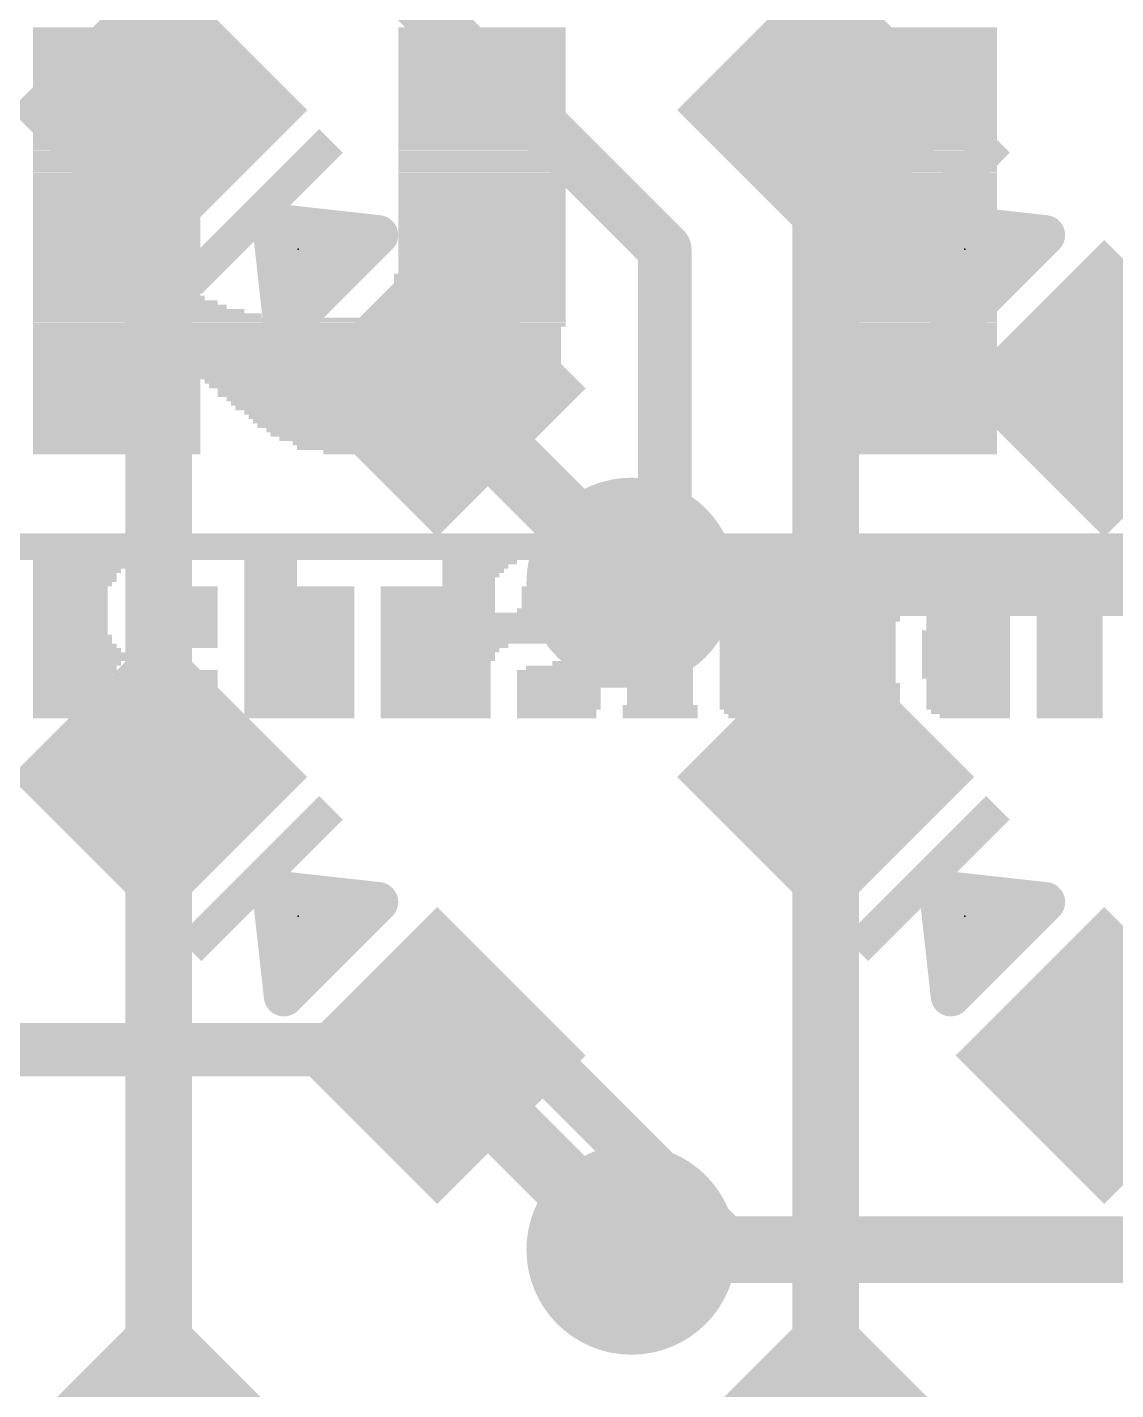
# Model space of a CAD drawing. Extents: x -6.7 to 59.9, y -5.3 to 30.3.
# Drawn here: x 29.19 to 33.34, y 9.88 to 15.07 of the extents above; entities that cross this region are included whole.
import ezdxf

# ---------------------------------------------------------------- set-up
doc = ezdxf.new("R2010")
doc.units = 0
for name, color, linetype in [('1', 12, 'CONTINUOUS'), ('16', 132, 'CONTINUOUS'), ('18', 110, 'CONTINUOUS'), ('21', 40, 'CONTINUOUS'), ('22', 6, 'CONTINUOUS'), ('23', 40, 'CONTINUOUS')]:
    doc.layers.add(name, color=color, linetype=linetype)

# ---------------------------------------------------------------- blocks, each defined once
blk = doc.blocks.new('RECT')
blk.add_solid([(-0.5, -0.5), (0.5, -0.5), (-0.5, 0.5), (0.5, 0.5)])
blk = doc.blocks.new('ROUNDV')
at = {"const_width": 0.5}
blk.add_lwpolyline([(0, -0.25, 1), (0, 0.25, 1), (0, -0.25)], format="xyb", dxfattribs=at)

msp = doc.modelspace()

# ---------------------------------------------------------------- linework, layer by layer
at = {"layer": '1', "const_width": 0.254}
for points in [[(29.6957, 17.2943), (29.6957, 14.7543)], [(32.2357, 17.2943), (32.2357, 14.7543)], [(29.6957, 14.7543), (29.6957, 12.2143)], [(32.2357, 14.7543), (32.2357, 12.2143)], [(31.496, 12.954), (30.7563, 13.6937)], [(33.2963, 13.6937), (34.036, 12.954)], [(29.6957, 12.2143), (29.6957, 9.6743)], [(32.2357, 12.2143), (32.2357, 9.6743)], [(31.496, 10.414), (30.7563, 11.1537)], [(33.2963, 11.1537), (34.036, 10.414)]]:
    msp.add_lwpolyline(points, dxfattribs=at)
at = {"layer": '1', "const_width": 0.127}
for points in [[(29.7592, 14.7543, 1), (29.6322, 14.7543)], [(32.2992, 14.7543, 1), (32.1722, 14.7543)], [(29.6322, 14.7543, 1), (29.7592, 14.7543)], [(32.1722, 14.7543, 1), (32.2992, 14.7543)], [(30.8012, 13.7386, 1), (30.7114, 13.6488)], [(33.3412, 13.7386, 1), (33.2514, 13.6488)], [(31.4511, 12.9091, 1), (31.5409, 12.9989)], [(29.7592, 12.2143, 1), (29.6322, 12.2143)], [(32.2992, 12.2143, 1), (32.1722, 12.2143)], [(29.6322, 12.2143, 1), (29.7592, 12.2143)], [(32.1722, 12.2143, 1), (32.2992, 12.2143)], [(30.8012, 11.1986, 1), (30.7114, 11.1088)], [(33.3412, 11.1986, 1), (33.2514, 11.1088)], [(31.4511, 10.3691, 1), (31.5409, 10.4589)]]:
    msp.add_lwpolyline(points, format="xyb", dxfattribs=at)
at = {"layer": '16'}
for points, const_width in [([(31.623, 14.224), (30.607, 15.24)], 0.2032), ([(31.623, 12.954), (31.623, 14.224)], 0.2032), ([(31.623, 12.954), (31.496, 12.954)], 0.254), ([(34.036, 12.954), (31.623, 12.954)], 0.254), ([(31.115, 11.176), (18.034, 11.176)], 0.2032), ([(31.877, 10.414), (31.115, 11.176)], 0.2032), ([(31.877, 10.414), (31.496, 10.414)], 0.254), ([(34.036, 10.414), (31.877, 10.414)], 0.254)]:
    msp.add_lwpolyline(points, dxfattribs=dict(at, const_width=const_width))
for points, const_width in [([(31.6738, 14.224, 1), (31.5722, 14.224)], 0.1016), ([(31.5871, 14.1881, 1), (31.6589, 14.2599)], 0.1016), ([(31.496, 13.0175, 1), (31.496, 12.8905)], 0.127), ([(31.623, 13.0175, 1), (31.623, 12.8905)], 0.127), ([(31.623, 12.8905, 1), (31.623, 13.0175)], 0.127), ([(31.5722, 12.954, 1), (31.6738, 12.954)], 0.1016), ([(31.1509, 11.2119, 1), (31.0791, 11.1401)], 0.1016), ([(31.115, 11.1252, 1), (31.115, 11.2268)], 0.1016), ([(31.496, 10.4775, 1), (31.496, 10.3505)], 0.127), ([(31.877, 10.4775, 1), (31.877, 10.3505)], 0.127), ([(31.877, 10.3505, 1), (31.877, 10.4775)], 0.127), ([(31.8411, 10.3781, 1), (31.9129, 10.4499)], 0.1016)]:
    msp.add_lwpolyline(points, format="xyb", dxfattribs=dict(at, const_width=const_width))
at = {"layer": '21', "const_width": 0.1524}
for points in [[(30.1272, 14.3228), (30.1721, 13.9187)], [(30.5313, 14.2779), (30.1272, 14.3228)], [(32.6672, 14.3228), (32.7121, 13.9187)], [(33.0713, 14.2779), (32.6672, 14.3228)], [(30.1721, 13.9187), (30.5313, 14.2779)], [(32.7121, 13.9187), (33.0713, 14.2779)], [(30.1438, 14.1732), (30.4266, 14.1732)], [(32.6838, 14.1732), (32.9666, 14.1732)], [(30.1608, 14.0208), (30.2742, 14.0208)], [(32.7008, 14.0208), (32.8142, 14.0208)], [(30.1272, 11.7828), (30.1721, 11.3787)], [(30.5313, 11.7379), (30.1272, 11.7828)], [(32.6672, 11.7828), (32.7121, 11.3787)], [(33.0713, 11.7379), (32.6672, 11.7828)], [(30.1325, 11.7348), (30.5282, 11.7348)], [(30.1721, 11.3787), (30.5313, 11.7379)], [(32.6725, 11.7348), (33.0682, 11.7348)], [(32.7121, 11.3787), (33.0713, 11.7379)], [(30.1495, 11.5824), (30.3758, 11.5824)], [(32.6895, 11.5824), (32.9158, 11.5824)], [(30.1664, 11.43), (30.2234, 11.43)], [(32.7064, 11.43), (32.7634, 11.43)]]:
    msp.add_lwpolyline(points, dxfattribs=at)
at = {"layer": '21', "const_width": 0.0762}
for points in [[(30.1651, 14.327, 1), (30.0893, 14.3186)], [(30.1314, 14.3606, 1), (30.123, 14.2849)], [(32.7051, 14.327, 1), (32.6293, 14.3186)], [(32.6714, 14.3606, 1), (32.663, 14.2849)], [(30.5583, 14.2509, 1), (30.5044, 14.3048)], [(30.5271, 14.24, 1), (30.5355, 14.3157)], [(33.0983, 14.2509, 1), (33.0444, 14.3048)], [(33.0671, 14.24, 1), (33.0755, 14.3157)], [(30.1438, 14.2113, 1), (30.1438, 14.1351)], [(30.4266, 14.1351, 1), (30.4266, 14.2113)], [(32.6838, 14.2113, 1), (32.6838, 14.1351)], [(32.9666, 14.1351, 1), (32.9666, 14.2113)], [(30.1608, 14.0589, 1), (30.1608, 13.9827)], [(30.2742, 13.9827, 1), (30.2742, 14.0589)], [(32.7008, 14.0589, 1), (32.7008, 13.9827)], [(32.8142, 13.9827, 1), (32.8142, 14.0589)], [(30.1452, 13.9456, 1), (30.1991, 13.8917)], [(30.1342, 13.9145, 1), (30.21, 13.9229)], [(32.6852, 13.9456, 1), (32.7391, 13.8917)], [(32.6742, 13.9145, 1), (32.75, 13.9229)], [(30.1651, 11.787, 1), (30.0893, 11.7786)], [(30.1314, 11.8206, 1), (30.123, 11.7449)], [(32.7051, 11.787, 1), (32.6293, 11.7786)], [(32.6714, 11.8206, 1), (32.663, 11.7449)], [(30.1325, 11.7729, 1), (30.1325, 11.6967)], [(30.5583, 11.7109, 1), (30.5044, 11.7648)], [(30.5271, 11.7, 1), (30.5355, 11.7757)], [(30.5282, 11.6967, 1), (30.5282, 11.7729)], [(32.6725, 11.7729, 1), (32.6725, 11.6967)], [(33.0983, 11.7109, 1), (33.0444, 11.7648)], [(33.0671, 11.7, 1), (33.0755, 11.7757)], [(33.0682, 11.6967, 1), (33.0682, 11.7729)], [(30.1495, 11.6205, 1), (30.1495, 11.5443)], [(30.3758, 11.5443, 1), (30.3758, 11.6205)], [(32.6895, 11.6205, 1), (32.6895, 11.5443)], [(32.9158, 11.5443, 1), (32.9158, 11.6205)], [(30.1664, 11.4681, 1), (30.1664, 11.3919)], [(30.2234, 11.3919, 1), (30.2234, 11.4681)], [(32.7064, 11.4681, 1), (32.7064, 11.3919)], [(32.7634, 11.3919, 1), (32.7634, 11.4681)], [(30.1452, 11.4056, 1), (30.1991, 11.3517)], [(30.1342, 11.3745, 1), (30.21, 11.3829)], [(32.6852, 11.4056, 1), (32.7391, 11.3517)], [(32.6742, 11.3745, 1), (32.75, 11.3829)]]:
    msp.add_lwpolyline(points, format="xyb", dxfattribs=at)
at = {"layer": '23'}
for p in [(30.226, 14.224), (32.766, 14.224), (30.226, 11.684), (32.766, 11.684)]:
    msp.add_point(p, dxfattribs=at)

# ---------------------------------------------------------------- block references
at = {"layer": '1', "xscale": 0.8, "yscale": 0.8, "rotation": 45}
for p in [(29.6957, 14.7543), (32.2357, 14.7543), (30.7563, 13.6937), (33.2963, 13.6937), (29.6957, 12.2143), (32.2357, 12.2143), (30.7563, 11.1537), (33.2963, 11.1537), (29.6957, 9.6743), (32.2357, 9.6743)]:
    msp.add_blockref('RECT', p, dxfattribs=at)
at = {"layer": '18', "xscale": 0.8001, "yscale": 0.8001}
for p in [(31.496, 12.954), (31.496, 12.954), (31.496, 10.414), (31.496, 10.414)]:
    msp.add_blockref('ROUNDV', p, dxfattribs=at)
at = {"layer": '21', "xscale": 0.762, "yscale": 0.127, "rotation": 45}
for p in [(30.0823, 14.3677), (32.6223, 14.3677), (30.0823, 11.8277), (32.6223, 11.8277)]:
    msp.add_blockref('RECT', p, dxfattribs=at)
at = {"layer": '22', "rotation": 180}
for p, xscale, yscale in [((29.5349, 15.0612), 0.6371, 0.0168), ((29.5349, 15.0444), 0.6371, 0.0168), ((30.9263, 15.0612), 0.637, 0.0168), ((30.9263, 15.0444), 0.637, 0.0168), ((32.4686, 15.0612), 0.8382, 0.0168), ((32.4854, 15.0444), 0.8047, 0.0168), ((29.5349, 15.0277), 0.6371, 0.0167), ((29.5349, 15.0109), 0.6371, 0.0168), ((29.5349, 14.9941), 0.6371, 0.0168), ((30.9263, 15.0277), 0.637, 0.0167), ((30.9263, 15.0109), 0.637, 0.0168), ((30.9263, 14.9941), 0.637, 0.0168), ((32.5189, 15.0277), 0.7377, 0.0167), ((32.5524, 15.0109), 0.6706, 0.0168), ((32.5608, 14.9941), 0.6538, 0.0168), ((29.5349, 14.9774), 0.6371, 0.0167), ((29.5349, 14.9606), 0.6371, 0.0168), ((29.5349, 14.9439), 0.6371, 0.0167), ((30.9263, 14.9774), 0.637, 0.0167), ((30.9263, 14.9606), 0.637, 0.0168), ((30.9263, 14.9439), 0.637, 0.0167), ((32.5692, 14.9774), 0.6371, 0.0167), ((32.5692, 14.9606), 0.6371, 0.0168), ((32.5692, 14.9439), 0.6371, 0.0167), ((29.5349, 14.9271), 0.6371, 0.0168), ((29.5349, 14.9103), 0.6371, 0.0168), ((29.5349, 14.8936), 0.6371, 0.0167), ((30.9263, 14.9271), 0.637, 0.0168), ((30.9263, 14.9103), 0.637, 0.0168), ((30.9263, 14.8936), 0.637, 0.0167), ((32.5692, 14.9271), 0.6371, 0.0168), ((32.5692, 14.9103), 0.6371, 0.0168), ((32.5692, 14.8936), 0.6371, 0.0167), ((29.5349, 14.8768), 0.6371, 0.0168), ((29.5349, 14.86), 0.6371, 0.0168), ((29.5349, 14.8433), 0.6371, 0.0167), ((30.9263, 14.8768), 0.637, 0.0168), ((30.9263, 14.86), 0.637, 0.0168), ((30.9263, 14.8433), 0.637, 0.0167), ((32.5692, 14.8768), 0.6371, 0.0168), ((32.5692, 14.86), 0.6371, 0.0168), ((32.5692, 14.8433), 0.6371, 0.0167), ((29.5349, 14.8265), 0.6371, 0.0168), ((29.5349, 14.8097), 0.6371, 0.0168), ((29.5349, 14.793), 0.6371, 0.0167), ((30.9263, 14.8265), 0.637, 0.0168), ((30.9263, 14.8097), 0.637, 0.0168), ((30.9263, 14.793), 0.637, 0.0167), ((32.5692, 14.8265), 0.6371, 0.0168), ((32.5692, 14.8097), 0.6371, 0.0168), ((32.5692, 14.793), 0.6371, 0.0167), ((29.5349, 14.7762), 0.6371, 0.0168), ((29.5349, 14.7595), 0.6371, 0.0167), ((29.5349, 14.7427), 0.6371, 0.0168), ((30.9263, 14.7762), 0.637, 0.0168), ((30.9263, 14.7595), 0.637, 0.0167), ((30.9263, 14.7427), 0.637, 0.0168), ((32.5692, 14.7762), 0.6371, 0.0168), ((32.5692, 14.7595), 0.6371, 0.0167), ((32.5692, 14.7427), 0.6371, 0.0168), ((29.5349, 14.7259), 0.6371, 0.0168), ((29.5349, 14.7092), 0.6371, 0.0167), ((29.5349, 14.6924), 0.6371, 0.0168), ((30.9263, 14.7259), 0.637, 0.0168), ((30.9263, 14.7092), 0.637, 0.0167), ((30.9263, 14.6924), 0.637, 0.0168), ((32.5692, 14.7259), 0.6371, 0.0168), ((32.5692, 14.7092), 0.6371, 0.0167), ((32.5692, 14.6924), 0.6371, 0.0168), ((29.5349, 14.6756), 0.6371, 0.0168), ((29.5349, 14.6589), 0.6371, 0.0167), ((29.5349, 14.6421), 0.6371, 0.0168), ((29.5349, 14.6253), 0.6371, 0.0168), ((30.9263, 14.6756), 0.637, 0.0168), ((30.9263, 14.6589), 0.637, 0.0167), ((30.9263, 14.6421), 0.637, 0.0168), ((30.9263, 14.6253), 0.637, 0.0168), ((32.5692, 14.6756), 0.6371, 0.0168), ((32.5692, 14.6589), 0.6371, 0.0167), ((32.5692, 14.6421), 0.6371, 0.0168), ((32.5692, 14.6253), 0.6371, 0.0168), ((29.5349, 14.6086), 0.6371, 0.0167), ((29.5349, 14.5918), 0.6371, 0.0168), ((29.5349, 14.575), 0.6371, 0.0168), ((30.9263, 14.6086), 0.637, 0.0167), ((30.9263, 14.5918), 0.637, 0.0168), ((30.9263, 14.575), 0.637, 0.0168), ((32.5692, 14.6086), 0.6371, 0.0167), ((32.5692, 14.5918), 0.6371, 0.0168), ((32.5692, 14.575), 0.6371, 0.0168), ((29.5349, 14.5583), 0.6371, 0.0167), ((29.5349, 14.5415), 0.6371, 0.0168), ((29.5349, 14.5248), 0.6371, 0.0167), ((30.9263, 14.5583), 0.637, 0.0167), ((30.9263, 14.5415), 0.637, 0.0168), ((30.9263, 14.5248), 0.637, 0.0167), ((32.5692, 14.5583), 0.6371, 0.0167), ((32.5692, 14.5415), 0.6371, 0.0168), ((32.5692, 14.5248), 0.6371, 0.0167), ((29.5349, 14.508), 0.6371, 0.0168), ((29.5349, 14.4912), 0.6371, 0.0168), ((29.5349, 14.4745), 0.6371, 0.0167), ((30.9263, 14.508), 0.637, 0.0168), ((30.9263, 14.4912), 0.637, 0.0168), ((30.9263, 14.4745), 0.637, 0.0167), ((32.5692, 14.508), 0.6371, 0.0168), ((32.5692, 14.4912), 0.6371, 0.0168), ((32.5692, 14.4745), 0.6371, 0.0167), ((29.5349, 14.4577), 0.6371, 0.0168), ((29.5349, 14.4409), 0.6371, 0.0168), ((29.5349, 14.4242), 0.6371, 0.0167), ((30.9263, 14.4577), 0.637, 0.0168), ((30.9263, 14.4409), 0.637, 0.0168), ((30.9263, 14.4242), 0.637, 0.0167), ((32.5692, 14.4577), 0.6371, 0.0168), ((32.5692, 14.4409), 0.6371, 0.0168), ((32.5692, 14.4242), 0.6371, 0.0167), ((29.5349, 14.4074), 0.6371, 0.0168), ((29.5349, 14.3906), 0.6371, 0.0168), ((29.5349, 14.3739), 0.6371, 0.0167), ((30.9263, 14.4074), 0.637, 0.0168), ((30.9263, 14.3906), 0.637, 0.0168), ((30.9263, 14.3739), 0.637, 0.0167), ((32.5692, 14.4074), 0.6371, 0.0168), ((32.5692, 14.3906), 0.6371, 0.0168), ((32.5692, 14.3739), 0.6371, 0.0167), ((29.5349, 14.3571), 0.6371, 0.0168), ((29.5349, 14.3404), 0.6371, 0.0167), ((29.5349, 14.3236), 0.6371, 0.0168), ((30.9263, 14.3571), 0.637, 0.0168), ((30.9263, 14.3404), 0.637, 0.0167), ((30.9263, 14.3236), 0.637, 0.0168), ((32.5692, 14.3571), 0.6371, 0.0168), ((32.5692, 14.3404), 0.6371, 0.0167), ((32.5692, 14.3236), 0.6371, 0.0168), ((29.5349, 14.3068), 0.6371, 0.0168), ((29.5349, 14.2901), 0.6371, 0.0167), ((29.5349, 14.2733), 0.6371, 0.0168), ((30.9263, 14.3068), 0.637, 0.0168), ((30.9263, 14.2901), 0.637, 0.0167), ((30.9263, 14.2733), 0.637, 0.0168), ((32.5692, 14.3068), 0.6371, 0.0168), ((32.5692, 14.2901), 0.6371, 0.0167), ((32.5692, 14.2733), 0.6371, 0.0168), ((29.5349, 14.2565), 0.6371, 0.0168), ((29.5349, 14.2398), 0.6371, 0.0167), ((29.5349, 14.223), 0.6371, 0.0168), ((30.9263, 14.2565), 0.637, 0.0168), ((30.9263, 14.2398), 0.637, 0.0167), ((30.9263, 14.223), 0.637, 0.0168), ((32.5692, 14.2565), 0.6371, 0.0168), ((32.5692, 14.2398), 0.6371, 0.0167), ((32.5692, 14.223), 0.6371, 0.0168), ((29.5349, 14.2062), 0.6371, 0.0168), ((29.5349, 14.1895), 0.6371, 0.0167), ((29.5349, 14.1727), 0.6371, 0.0168), ((30.9263, 14.2062), 0.637, 0.0168), ((30.9263, 14.1895), 0.637, 0.0167), ((30.9263, 14.1727), 0.637, 0.0168), ((32.5692, 14.2062), 0.6371, 0.0168), ((32.5692, 14.1895), 0.6371, 0.0167), ((32.5692, 14.1727), 0.6371, 0.0168), ((29.5349, 14.1559), 0.6371, 0.0168), ((29.5349, 14.1392), 0.6371, 0.0167), ((29.5349, 14.1224), 0.6371, 0.0168), ((30.9179, 14.1224), 0.6538, 0.0168), ((30.9263, 14.1559), 0.637, 0.0168), ((30.9263, 14.1392), 0.637, 0.0167), ((32.5692, 14.1559), 0.6371, 0.0168), ((32.5692, 14.1392), 0.6371, 0.0167), ((32.5692, 14.1224), 0.6371, 0.0168), ((29.5349, 14.1057), 0.6371, 0.0167), ((29.5349, 14.0889), 0.6371, 0.0168), ((29.5349, 14.0721), 0.6371, 0.0168), ((29.5349, 14.0554), 0.6371, 0.0167), ((30.9179, 14.1057), 0.6538, 0.0167), ((30.9179, 14.0889), 0.6538, 0.0168), ((30.9179, 14.0721), 0.6538, 0.0168), ((30.9179, 14.0554), 0.6538, 0.0167), ((32.5692, 14.1057), 0.6371, 0.0167), ((32.5692, 14.0889), 0.6371, 0.0168), ((32.5692, 14.0721), 0.6371, 0.0168), ((32.5692, 14.0554), 0.6371, 0.0167), ((29.5432, 14.0386), 0.6538, 0.0168), ((29.5684, 14.0218), 0.7041, 0.0168), ((29.5852, 14.0051), 0.7377, 0.0167), ((30.9012, 14.0051), 0.6873, 0.0167), ((30.9095, 14.0386), 0.6706, 0.0168), ((30.9095, 14.0218), 0.6706, 0.0168), ((32.5692, 14.0386), 0.6371, 0.0168), ((32.5692, 14.0218), 0.6371, 0.0168), ((32.5692, 14.0051), 0.6371, 0.0167), ((29.6522, 13.9715), 0.8718, 0.0168), ((30.2306, 13.9548), 2.0285, 0.0167), ((29.6187, 13.9883), 0.8047, 0.0168), ((30.8676, 13.9715), 0.7544, 0.0168), ((30.8928, 13.9883), 0.7041, 0.0168), ((32.5692, 13.9883), 0.6371, 0.0168), ((32.5692, 13.9715), 0.6371, 0.0168), ((32.5692, 13.9548), 0.6371, 0.0167), ((30.2306, 13.938), 2.0285, 0.0168), ((30.2222, 13.9213), 2.0117, 0.0167), ((30.2222, 13.9045), 2.0117, 0.0168), ((32.5692, 13.938), 0.6371, 0.0168), ((32.5692, 13.9213), 0.6371, 0.0167), ((32.5692, 13.9045), 0.6371, 0.0168), ((30.2222, 13.8877), 2.0117, 0.0168), ((30.2222, 13.871), 2.0117, 0.0167), ((30.2222, 13.8542), 2.0117, 0.0168), ((32.5692, 13.8877), 0.6371, 0.0168), ((32.5692, 13.871), 0.6371, 0.0167), ((32.5692, 13.8542), 0.6371, 0.0168), ((30.2222, 13.8374), 2.0117, 0.0168), ((30.2222, 13.8207), 2.0117, 0.0167), ((30.2222, 13.8039), 2.0117, 0.0168), ((32.5692, 13.8374), 0.6371, 0.0168), ((32.5692, 13.8207), 0.6371, 0.0167), ((32.5692, 13.8039), 0.6371, 0.0168), ((30.2138, 13.7704), 1.995, 0.0167), ((30.2138, 13.7536), 1.995, 0.0168), ((30.2222, 13.7871), 2.0117, 0.0168), ((32.5692, 13.7871), 0.6371, 0.0168), ((32.5692, 13.7704), 0.6371, 0.0167), ((32.5692, 13.7536), 0.6371, 0.0168), ((30.2138, 13.7368), 1.995, 0.0168), ((29.5349, 13.7201), 0.6371, 0.0167), ((29.5349, 13.7033), 0.6371, 0.0168), ((30.5407, 13.7201), 1.3412, 0.0167), ((30.5407, 13.7033), 1.3076, 0.0168), ((32.5692, 13.7368), 0.6371, 0.0168), ((32.5692, 13.7201), 0.6371, 0.0167), ((32.5692, 13.7033), 0.6371, 0.0168), ((29.5349, 13.6866), 0.6371, 0.0167), ((29.5349, 13.6698), 0.6371, 0.0168), ((29.5349, 13.653), 0.6371, 0.0168), ((30.5491, 13.6698), 1.2573, 0.0168), ((30.5575, 13.6866), 1.2741, 0.0167), ((30.5659, 13.653), 1.2237, 0.0168), ((32.5692, 13.6866), 0.6371, 0.0167), ((32.5692, 13.6698), 0.6371, 0.0168), ((32.5692, 13.653), 0.6371, 0.0168), ((29.5349, 13.6363), 0.6371, 0.0167), ((29.5349, 13.6195), 0.6371, 0.0168), ((29.5349, 13.6027), 0.6371, 0.0168), ((30.5659, 13.6363), 1.1903, 0.0167), ((30.5743, 13.6195), 1.1735, 0.0168), ((30.5826, 13.6027), 1.1232, 0.0168), ((32.5692, 13.6363), 0.6371, 0.0167), ((32.5692, 13.6195), 0.6371, 0.0168), ((32.5692, 13.6027), 0.6371, 0.0168), ((29.5349, 13.586), 0.6371, 0.0167), ((29.5349, 13.5692), 0.6371, 0.0168), ((29.5349, 13.5524), 0.6371, 0.0168), ((29.5349, 13.5357), 0.6371, 0.0167), ((30.5826, 13.586), 1.0896, 0.0167), ((30.5826, 13.5692), 1.0562, 0.0168), ((30.5826, 13.5524), 1.0226, 0.0168), ((30.591, 13.5357), 0.9724, 0.0167), ((32.5692, 13.586), 0.6371, 0.0167), ((32.5692, 13.5692), 0.6371, 0.0168), ((32.5692, 13.5524), 0.6371, 0.0168), ((32.5692, 13.5357), 0.6371, 0.0167), ((29.5349, 13.5189), 0.6371, 0.0168), ((29.5349, 13.5022), 0.6371, 0.0167), ((29.5349, 13.4854), 0.6371, 0.0168), ((30.591, 13.5189), 0.9388, 0.0168), ((30.591, 13.5022), 0.8718, 0.0167), ((30.591, 13.4854), 0.7712, 0.0168), ((32.5692, 13.5189), 0.6371, 0.0168), ((32.5692, 13.5022), 0.6371, 0.0167), ((32.5692, 13.4854), 0.6371, 0.0168), ((29.5349, 13.4686), 0.6371, 0.0168), ((29.5349, 13.4519), 0.6371, 0.0167), ((30.5826, 13.4686), 0.7208, 0.0168), ((30.5827, 13.4519), 0.5197, 0.0167), ((32.5692, 13.4686), 0.6371, 0.0168), ((32.5692, 13.4519), 0.6371, 0.0167), ((34.036, 13.1333), 13.998, 0.0168), ((34.036, 13.1166), 13.998, 0.0167), ((34.036, 13.0998), 13.998, 0.0168), ((34.036, 13.0831), 13.998, 0.0167), ((34.036, 13.0663), 13.998, 0.0168), ((34.036, 13.0495), 13.998, 0.0168), ((29.4091, 13.0328), 0.3856, 0.0167), ((30.1216, 13.0328), 0.2012, 0.0167), ((30.9179, 13.0328), 0.285, 0.0167), ((31.5465, 13.0328), 0.3688, 0.0167), ((31.9908, 13.0328), 0.3185, 0.0167), ((32.4686, 13.0328), 0.4359, 0.0167), ((33.1643, 13.0328), 0.2515, 0.0167), ((29.3924, 13.016), 0.3521, 0.0168), ((29.3756, 12.9825), 0.3186, 0.0167), ((29.3756, 12.9657), 0.3186, 0.0168), ((29.384, 12.9992), 0.3353, 0.0168), ((30.1216, 13.016), 0.2012, 0.0168), ((30.1216, 12.9992), 0.2012, 0.0168), ((30.1216, 12.9825), 0.2012, 0.0167), ((30.1216, 12.9657), 0.2012, 0.0168), ((30.9012, 13.016), 0.2515, 0.0168), ((30.8844, 12.9825), 0.2179, 0.0167), ((30.876, 12.9657), 0.2012, 0.0168), ((30.8928, 12.9992), 0.2347, 0.0168), ((31.5633, 13.016), 0.3352, 0.0168), ((31.58, 12.9992), 0.3017, 0.0168), ((31.5885, 12.9825), 0.2849, 0.0167), ((31.5885, 12.9657), 0.2849, 0.0168), ((31.9908, 13.016), 0.3185, 0.0168), ((31.9908, 12.9992), 0.3185, 0.0168), ((31.9908, 12.9825), 0.3185, 0.0167), ((31.9908, 12.9657), 0.3185, 0.0168), ((32.4098, 12.9825), 0.3185, 0.0167), ((32.4434, 13.016), 0.3856, 0.0168), ((32.4015, 12.9657), 0.3018, 0.0168), ((32.4267, 12.9992), 0.3521, 0.0168), ((33.1643, 13.016), 0.2515, 0.0168), ((33.1643, 12.9992), 0.2515, 0.0168), ((33.1643, 12.9825), 0.2515, 0.0167), ((33.1643, 12.9657), 0.2515, 0.0168), ((29.3672, 12.9489), 0.3018, 0.0168), ((29.3588, 12.9322), 0.285, 0.0167), ((29.3588, 12.9154), 0.285, 0.0168), ((29.7696, 12.9322), 0.3017, 0.0167), ((29.7696, 12.9154), 0.3017, 0.0168), ((30.1216, 12.9489), 0.2012, 0.0168), ((30.2306, 12.9322), 0.4191, 0.0167), ((30.2306, 12.9154), 0.4191, 0.0168), ((30.7587, 12.9322), 0.4359, 0.0167), ((30.7587, 12.9154), 0.4359, 0.0168), ((30.876, 12.9489), 0.2012, 0.0168), ((31.2197, 12.9322), 0.2849, 0.0167), ((31.2197, 12.9154), 0.2849, 0.0168), ((31.5968, 12.9489), 0.2682, 0.0168), ((31.5968, 12.9322), 0.2682, 0.0167), ((31.5968, 12.9154), 0.2682, 0.0168), ((31.9908, 12.9489), 0.3185, 0.0168), ((31.9908, 12.9322), 0.3185, 0.0167), ((31.9908, 12.9154), 0.3185, 0.0168), ((32.4015, 12.9489), 0.3018, 0.0168), ((32.3931, 12.9322), 0.285, 0.0167), ((32.3931, 12.9154), 0.285, 0.0168), ((32.7871, 12.9154), 0.3018, 0.0168), ((32.7955, 12.9322), 0.285, 0.0167), ((33.1643, 12.9489), 0.2515, 0.0168), ((33.1643, 12.9322), 0.2515, 0.0167), ((33.1643, 12.9154), 0.2515, 0.0168), ((29.3588, 12.8986), 0.285, 0.0168), ((29.3588, 12.8819), 0.285, 0.0167), ((29.3588, 12.8651), 0.285, 0.0168), ((29.7612, 12.8986), 0.3185, 0.0168), ((29.7612, 12.8819), 0.3185, 0.0167), ((29.7612, 12.8651), 0.3185, 0.0168), ((30.2306, 12.8986), 0.4191, 0.0168), ((30.2306, 12.8819), 0.4191, 0.0167), ((30.2306, 12.8651), 0.4191, 0.0168), ((30.7587, 12.8986), 0.4359, 0.0168), ((30.7587, 12.8819), 0.4359, 0.0167), ((30.7587, 12.8651), 0.4359, 0.0168), ((31.2197, 12.8986), 0.2849, 0.0168), ((31.2197, 12.8819), 0.2849, 0.0167), ((31.2197, 12.8651), 0.2849, 0.0168), ((31.5968, 12.8986), 0.2682, 0.0168), ((31.5968, 12.8819), 0.2682, 0.0167), ((31.5968, 12.8651), 0.2682, 0.0168), ((31.9908, 12.8986), 0.3185, 0.0168), ((31.9908, 12.8819), 0.3185, 0.0167), ((31.9908, 12.8651), 0.3185, 0.0168), ((32.3848, 12.8986), 0.2683, 0.0168), ((32.3848, 12.8819), 0.2683, 0.0167), ((32.3848, 12.8651), 0.2683, 0.0168), ((32.7787, 12.8986), 0.3186, 0.0168), ((32.7787, 12.8819), 0.3186, 0.0167), ((32.7787, 12.8651), 0.3186, 0.0168), ((33.1643, 12.8986), 0.2515, 0.0168), ((33.1643, 12.8819), 0.2515, 0.0167), ((33.1643, 12.8651), 0.2515, 0.0168), ((29.3588, 12.8483), 0.285, 0.0167), ((29.3588, 12.8316), 0.285, 0.0168), ((29.3588, 12.8148), 0.285, 0.0168), ((29.7612, 12.8483), 0.3185, 0.0167), ((29.7612, 12.8316), 0.3185, 0.0168), ((29.7612, 12.8148), 0.3185, 0.0168), ((30.2306, 12.8483), 0.4191, 0.0167), ((30.2306, 12.8316), 0.4191, 0.0168), ((30.2306, 12.8148), 0.4191, 0.0168), ((30.9514, 12.8316), 0.8214, 0.0168), ((30.9514, 12.8148), 0.8214, 0.0168), ((30.7587, 12.8483), 0.4359, 0.0167), ((31.2113, 12.8483), 0.3017, 0.0167), ((31.5968, 12.8483), 0.2682, 0.0167), ((31.5968, 12.8316), 0.2682, 0.0168), ((31.5968, 12.8148), 0.2682, 0.0168), ((31.9908, 12.8483), 0.3185, 0.0167), ((31.9908, 12.8316), 0.3185, 0.0168), ((31.9908, 12.8148), 0.3185, 0.0168), ((32.3848, 12.8483), 0.2683, 0.0167), ((32.3848, 12.8316), 0.2683, 0.0168), ((32.3848, 12.8148), 0.2683, 0.0168), ((32.7787, 12.8483), 0.3186, 0.0167), ((32.7787, 12.8316), 0.3186, 0.0168), ((32.7787, 12.8148), 0.3186, 0.0168), ((33.1643, 12.8483), 0.2515, 0.0167), ((33.1643, 12.8316), 0.2515, 0.0168), ((33.1643, 12.8148), 0.2515, 0.0168), ((29.3588, 12.798), 0.285, 0.0167), ((29.3588, 12.7813), 0.285, 0.0168), ((29.3588, 12.7645), 0.285, 0.0168), ((29.7612, 12.798), 0.3185, 0.0167), ((29.7612, 12.7813), 0.3185, 0.0168), ((29.7612, 12.7645), 0.3185, 0.0168), ((30.2306, 12.798), 0.4191, 0.0167), ((30.2306, 12.7813), 0.4191, 0.0168), ((30.2306, 12.7645), 0.4191, 0.0168), ((30.9514, 12.798), 0.8214, 0.0167), ((30.9514, 12.7813), 0.8214, 0.0168), ((30.9514, 12.7645), 0.8214, 0.0168), ((31.5968, 12.798), 0.2682, 0.0167), ((31.5968, 12.7813), 0.2682, 0.0168), ((31.5968, 12.7645), 0.2682, 0.0168), ((31.9908, 12.798), 0.3185, 0.0167), ((31.9908, 12.7813), 0.3185, 0.0168), ((31.9908, 12.7645), 0.3185, 0.0168), ((32.3764, 12.798), 0.2515, 0.0167), ((32.3764, 12.7813), 0.2515, 0.0168), ((32.3764, 12.7645), 0.2515, 0.0168), ((32.7704, 12.7645), 0.3353, 0.0168), ((32.7787, 12.798), 0.3186, 0.0167), ((32.7787, 12.7813), 0.3186, 0.0168), ((33.1643, 12.798), 0.2515, 0.0167), ((33.1643, 12.7813), 0.2515, 0.0168), ((33.1643, 12.7645), 0.2515, 0.0168), ((29.3672, 12.7477), 0.3018, 0.0167), ((29.3672, 12.731), 0.3018, 0.0168), ((29.3756, 12.7142), 0.3186, 0.0168), ((29.7696, 12.7477), 0.3017, 0.0167), ((29.7696, 12.731), 0.3017, 0.0168), ((29.7863, 12.7142), 0.2682, 0.0168), ((30.2306, 12.7477), 0.4191, 0.0167), ((30.2306, 12.731), 0.4191, 0.0168), ((30.2306, 12.7142), 0.4191, 0.0168), ((30.9095, 12.7477), 0.7376, 0.0167), ((30.8592, 12.731), 0.637, 0.0168), ((30.7838, 12.7142), 0.4862, 0.0168), ((31.5885, 12.7142), 0.2849, 0.0168), ((31.5968, 12.7477), 0.2682, 0.0167), ((31.5968, 12.731), 0.2682, 0.0168), ((31.9908, 12.7477), 0.3185, 0.0167), ((31.9908, 12.731), 0.3185, 0.0168), ((31.9908, 12.7142), 0.3185, 0.0168), ((32.3764, 12.7477), 0.2515, 0.0167), ((32.3764, 12.731), 0.2515, 0.0168), ((32.3764, 12.7142), 0.2515, 0.0168), ((32.7704, 12.7477), 0.3353, 0.0167), ((32.7704, 12.731), 0.3353, 0.0168), ((32.7704, 12.7142), 0.3353, 0.0168), ((33.1643, 12.7477), 0.2515, 0.0167), ((33.1643, 12.731), 0.2515, 0.0168), ((33.1643, 12.7142), 0.2515, 0.0168), ((29.4008, 12.6807), 0.3689, 0.0168), ((29.4175, 12.6639), 0.4024, 0.0167), ((29.384, 12.6974), 0.3353, 0.0167), ((30.2306, 12.6974), 0.4191, 0.0167), ((30.2306, 12.6807), 0.4191, 0.0168), ((30.2306, 12.6639), 0.4191, 0.0167), ((30.767, 12.6974), 0.4526, 0.0167), ((30.7587, 12.6807), 0.4359, 0.0168), ((30.7587, 12.6639), 0.4359, 0.0167), ((31.5549, 12.6639), 0.352, 0.0167), ((31.58, 12.6974), 0.3017, 0.0167), ((31.58, 12.6807), 0.3017, 0.0168), ((31.9908, 12.6974), 0.3185, 0.0167), ((31.9908, 12.6807), 0.3185, 0.0168), ((31.9908, 12.6639), 0.3185, 0.0167), ((32.3764, 12.6974), 0.2515, 0.0167), ((32.3764, 12.6807), 0.2515, 0.0168), ((32.3764, 12.6639), 0.2515, 0.0167), ((32.7704, 12.6974), 0.3353, 0.0167), ((32.7704, 12.6807), 0.3353, 0.0168), ((32.7704, 12.6639), 0.3353, 0.0167), ((33.1643, 12.6974), 0.2515, 0.0167), ((33.1643, 12.6807), 0.2515, 0.0168), ((33.1643, 12.6639), 0.2515, 0.0167), ((29.3756, 12.6304), 0.3186, 0.0168), ((29.3756, 12.6136), 0.3186, 0.0167), ((29.384, 12.6472), 0.3353, 0.0168), ((29.7779, 12.6136), 0.285, 0.0167), ((30.2306, 12.6472), 0.4191, 0.0168), ((30.2306, 12.6304), 0.4191, 0.0168), ((30.2306, 12.6136), 0.4191, 0.0167), ((30.7503, 12.6472), 0.4191, 0.0168), ((30.7503, 12.6304), 0.4191, 0.0168), ((30.7503, 12.6136), 0.4191, 0.0167), ((31.3956, 12.6136), 0.6705, 0.0167), ((31.4124, 12.6304), 0.637, 0.0168), ((31.4627, 12.6472), 0.5364, 0.0168), ((31.9908, 12.6472), 0.3185, 0.0168), ((31.9908, 12.6304), 0.3185, 0.0168), ((31.9908, 12.6136), 0.3185, 0.0167), ((32.3764, 12.6472), 0.2515, 0.0168), ((32.3764, 12.6304), 0.2515, 0.0168), ((32.3764, 12.6136), 0.2515, 0.0167), ((32.7704, 12.6472), 0.3353, 0.0168), ((32.7704, 12.6304), 0.3353, 0.0168), ((32.7704, 12.6136), 0.3353, 0.0167), ((33.1643, 12.6472), 0.2515, 0.0168), ((33.1643, 12.6304), 0.2515, 0.0168), ((33.1643, 12.6136), 0.2515, 0.0167), ((29.3672, 12.5969), 0.3018, 0.0168), ((29.3672, 12.5801), 0.3018, 0.0168), ((29.3672, 12.5633), 0.3018, 0.0167), ((29.7696, 12.5969), 0.3017, 0.0168), ((29.7696, 12.5801), 0.3017, 0.0168), ((29.7696, 12.5633), 0.3017, 0.0167), ((30.2306, 12.5969), 0.4191, 0.0168), ((30.2306, 12.5801), 0.4191, 0.0168), ((30.2306, 12.5633), 0.4191, 0.0167), ((30.7503, 12.5969), 0.4191, 0.0168), ((30.7503, 12.5801), 0.4191, 0.0168), ((30.7503, 12.5633), 0.4191, 0.0167), ((31.3956, 12.5969), 0.6705, 0.0168), ((31.3956, 12.5801), 0.6705, 0.0168), ((31.3956, 12.5633), 0.6705, 0.0167), ((31.9908, 12.5969), 0.3185, 0.0168), ((31.9908, 12.5801), 0.3185, 0.0168), ((31.9908, 12.5633), 0.3185, 0.0167), ((32.3764, 12.5969), 0.2515, 0.0168), ((32.3764, 12.5801), 0.2515, 0.0168), ((32.3848, 12.5633), 0.2683, 0.0167), ((32.7704, 12.5969), 0.3353, 0.0168), ((32.7787, 12.5801), 0.3186, 0.0168), ((32.7787, 12.5633), 0.3186, 0.0167), ((33.1643, 12.5969), 0.2515, 0.0168), ((33.1643, 12.5801), 0.2515, 0.0168), ((33.1643, 12.5633), 0.2515, 0.0167), ((29.3588, 12.5466), 0.285, 0.0168), ((29.3588, 12.5298), 0.285, 0.0168), ((29.3588, 12.513), 0.285, 0.0167), ((29.7612, 12.513), 0.3185, 0.0167), ((29.7696, 12.5466), 0.3017, 0.0168), ((29.7696, 12.5298), 0.3017, 0.0168), ((30.2306, 12.5466), 0.4191, 0.0168), ((30.2306, 12.5298), 0.4191, 0.0168), ((30.2306, 12.513), 0.4191, 0.0167), ((30.7503, 12.5466), 0.4191, 0.0168), ((30.7503, 12.5298), 0.4191, 0.0168), ((30.7503, 12.513), 0.4191, 0.0167), ((31.2197, 12.5466), 0.3185, 0.0168), ((31.2197, 12.5298), 0.3185, 0.0168), ((31.2197, 12.513), 0.3185, 0.0167), ((31.6052, 12.5466), 0.2514, 0.0168), ((31.6052, 12.5298), 0.2514, 0.0168), ((31.6052, 12.513), 0.2514, 0.0167), ((31.9908, 12.5466), 0.3185, 0.0168), ((31.9908, 12.5298), 0.3185, 0.0168), ((31.9908, 12.513), 0.3185, 0.0167), ((32.3848, 12.5466), 0.2683, 0.0168), ((32.3848, 12.5298), 0.2683, 0.0168), ((32.3848, 12.513), 0.2683, 0.0167), ((32.7787, 12.5466), 0.3186, 0.0168), ((32.7787, 12.5298), 0.3186, 0.0168), ((32.7787, 12.513), 0.3186, 0.0167), ((33.1643, 12.5466), 0.2515, 0.0168), ((33.1643, 12.5298), 0.2515, 0.0168), ((33.1643, 12.513), 0.2515, 0.0167), ((29.3588, 12.4963), 0.285, 0.0168), ((29.3588, 12.4795), 0.285, 0.0168), ((29.3588, 12.4627), 0.285, 0.0167), ((29.3588, 12.446), 0.285, 0.0168), ((29.7612, 12.4963), 0.3185, 0.0168), ((29.7612, 12.4795), 0.3185, 0.0168), ((29.7612, 12.4627), 0.3185, 0.0167), ((29.7612, 12.446), 0.3185, 0.0168), ((30.2306, 12.4963), 0.4191, 0.0168), ((30.2306, 12.4795), 0.4191, 0.0168), ((30.2306, 12.4627), 0.4191, 0.0167), ((30.2306, 12.446), 0.4191, 0.0168), ((30.7503, 12.4963), 0.4191, 0.0168), ((30.7503, 12.4795), 0.4191, 0.0168), ((30.7503, 12.4627), 0.4191, 0.0167), ((30.7503, 12.446), 0.4191, 0.0168), ((31.2197, 12.4963), 0.3185, 0.0168), ((31.2197, 12.4795), 0.3185, 0.0168), ((31.2113, 12.4627), 0.3017, 0.0167), ((31.2113, 12.446), 0.3017, 0.0168), ((31.6052, 12.4795), 0.285, 0.0168), ((31.6052, 12.4627), 0.285, 0.0167), ((31.6052, 12.446), 0.285, 0.0168), ((31.6052, 12.4963), 0.2514, 0.0168), ((31.9908, 12.4963), 0.3185, 0.0168), ((31.9908, 12.4795), 0.3185, 0.0168), ((31.9992, 12.4627), 0.3017, 0.0167), ((31.9908, 12.446), 0.2514, 0.0168), ((32.3931, 12.4627), 0.285, 0.0167), ((32.4015, 12.446), 0.3018, 0.0168), ((32.3848, 12.4963), 0.2683, 0.0168), ((32.3848, 12.4795), 0.2683, 0.0168), ((32.7787, 12.4963), 0.3186, 0.0168), ((32.7787, 12.4795), 0.3186, 0.0168), ((32.7871, 12.4627), 0.3018, 0.0167), ((32.8039, 12.446), 0.2683, 0.0168), ((33.1643, 12.4963), 0.2515, 0.0168), ((33.1643, 12.4795), 0.2515, 0.0168), ((33.1643, 12.4627), 0.2515, 0.0167), ((33.1643, 12.446), 0.2515, 0.0168)]:
    msp.add_blockref('RECT', p, dxfattribs=dict(at, xscale=xscale, yscale=yscale))

doc.saveas('drawing.dxf')
